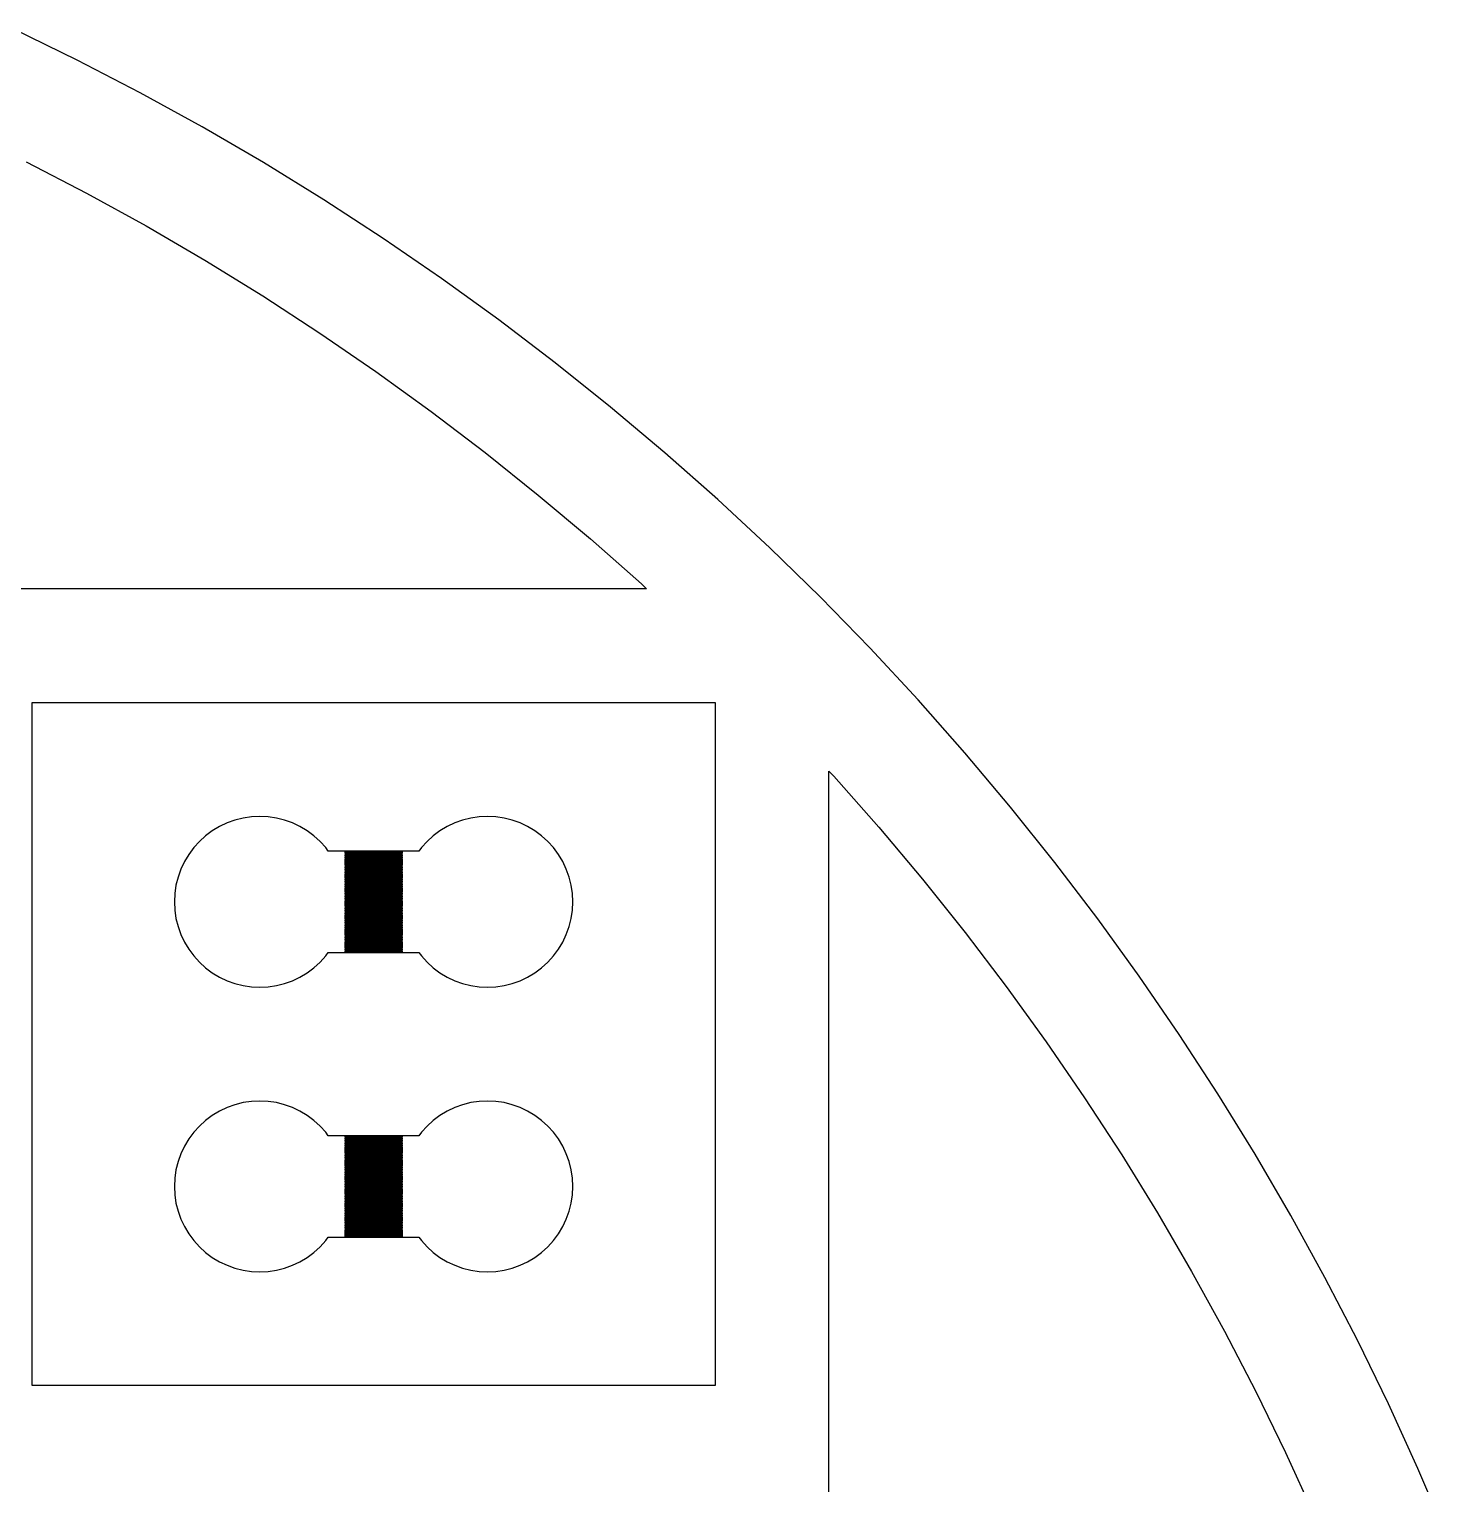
# Model space of a CAD drawing. Extents: x -16 to 86, y -16 to 86.
# Drawn here: x 56.95 to 81.84, y 55.27 to 80.83 of the extents above; entities that cross this region are included whole.
import ezdxf

# ---------------------------------------------------------------- set-up
doc = ezdxf.new("R2010")
doc.units = 0

msp = doc.modelspace()

# ---------------------------------------------------------------- linework, layer by layer
for p, q in [((57.7953, 80.2865), (56.677, 80.8323)), ((58.8998, 79.7134), (57.7953, 80.2865)), ((59.9899, 79.1134), (58.8998, 79.7134)), ((61.065, 78.4868), (59.9899, 79.1134)), ((56.8961, 78.5), (57.957, 77.9496)), ((62.1244, 77.8341), (61.065, 78.4868)), ((57.957, 77.9496), (59.0041, 77.3732)), ((63.1674, 77.1555), (62.1244, 77.8341)), ((59.0041, 77.3732), (60.0368, 76.7714)), ((64.1935, 76.4516), (63.1674, 77.1555)), ((60.0368, 76.7714), (61.0544, 76.1444)), ((65.202, 75.7226), (64.1935, 76.4516)), ((61.0544, 76.1444), (62.0563, 75.4926)), ((66.1922, 74.9692), (65.202, 75.7226)), ((62.0563, 75.4926), (63.0419, 74.8164)), ((67.1637, 74.1916), (66.1922, 74.9692)), ((63.0419, 74.8164), (64.0106, 74.1162)), ((68.1159, 73.3905), (67.1637, 74.1916)), ((64.0106, 74.1162), (64.9618, 73.3925)), ((64.9618, 73.3925), (65.8949, 72.6456)), ((69.048, 72.5662), (68.1159, 73.3905)), ((65.8949, 72.6456), (66.8095, 71.8761)), ((69.9597, 71.7193), (69.048, 72.5662)), ((66.8095, 71.8761), (67.7049, 71.0843)), ((70.8503, 70.8503), (69.9597, 71.7193)), ((67.7049, 71.0843), (67.7957, 71)), ((67.7957, 71), (2.2043, 71)), ((71.7193, 69.9597), (70.8503, 70.8503)), ((72.5662, 69.048), (71.7193, 69.9597)), ((73.3905, 68.1159), (72.5662, 69.048)), ((57, 57), (57, 69)), ((57, 69), (69, 69)), ((69, 69), (69, 57)), ((74.1916, 67.1637), (73.3905, 68.1159)), ((71, 67.7957), (71.0843, 67.7049)), ((71, 2.2043), (71, 67.7957)), ((71.0843, 67.7049), (71.8761, 66.8095)), ((60.7074, 66.9712), (60.5646, 66.9354)), ((60.853, 66.9928), (60.7074, 66.9712)), ((61, 67), (60.853, 66.9928)), ((61.147, 66.9928), (61, 67)), ((61.2926, 66.9712), (61.147, 66.9928)), ((61.4354, 66.9354), (61.2926, 66.9712)), ((64.7074, 66.9712), (64.5646, 66.9354)), ((64.853, 66.9928), (64.7074, 66.9712)), ((65, 67), (64.853, 66.9928)), ((65.147, 66.9928), (65, 67)), ((65.2926, 66.9712), (65.147, 66.9928)), ((65.4354, 66.9354), (65.2926, 66.9712)), ((74.9692, 66.1922), (74.1916, 67.1637)), ((60.1667, 66.7472), (60.0484, 66.6595)), ((60.2929, 66.8229), (60.1667, 66.7472)), ((60.426, 66.8858), (60.2929, 66.8229)), ((60.5646, 66.9354), (60.426, 66.8858)), ((61.574, 66.8858), (61.4354, 66.9354)), ((61.7071, 66.8229), (61.574, 66.8858)), ((61.8334, 66.7472), (61.7071, 66.8229)), ((61.9516, 66.6595), (61.8334, 66.7472)), ((64.1666, 66.7472), (64.0484, 66.6595)), ((64.2929, 66.8229), (64.1666, 66.7472)), ((64.426, 66.8858), (64.2929, 66.8229)), ((64.5646, 66.9354), (64.426, 66.8858)), ((65.574, 66.8858), (65.4354, 66.9354)), ((65.7071, 66.8229), (65.574, 66.8858)), ((65.8333, 66.7472), (65.7071, 66.8229)), ((65.9516, 66.6595), (65.8333, 66.7472)), ((71.8761, 66.8095), (72.6456, 65.8949)), ((59.9393, 66.5607), (59.8405, 66.4516)), ((60.0484, 66.6595), (59.9393, 66.5607)), ((62.0607, 66.5607), (61.9516, 66.6595)), ((62.1595, 66.4516), (62.0607, 66.5607)), ((63.9393, 66.5607), (63.8405, 66.4516)), ((64.0484, 66.6595), (63.9393, 66.5607)), ((66.0607, 66.5607), (65.9516, 66.6595)), ((66.1595, 66.4516), (66.0607, 66.5607)), ((59.6771, 66.2071), (59.6142, 66.074)), ((59.7528, 66.3333), (59.6771, 66.2071)), ((59.8405, 66.4516), (59.7528, 66.3333)), ((62.2052, 66.39), (62.1595, 66.4516)), ((63.7948, 66.39), (62.2052, 66.39)), ((62.5, 66.36), (62.5, 66.38)), ((62.5, 66.38), (63.5, 66.38)), ((63.5, 66.36), (62.5, 66.36)), ((62.5, 66.33), (62.5, 66.35)), ((62.5, 66.35), (63.5, 66.35)), ((63.5, 66.33), (62.5, 66.33)), ((62.5, 66.3), (62.5, 66.32)), ((62.5, 66.32), (63.5, 66.32)), ((63.5, 66.3), (62.5, 66.3)), ((62.5, 66.27), (62.5, 66.29)), ((62.5, 66.29), (63.5, 66.29)), ((63.5, 66.27), (62.5, 66.27)), ((62.5, 66.24), (62.5, 66.26)), ((62.5, 66.26), (63.5, 66.26)), ((63.5, 66.24), (62.5, 66.24)), ((62.5, 66.21), (62.5, 66.23)), ((62.5, 66.23), (63.5, 66.23)), ((63.5, 66.21), (62.5, 66.21)), ((62.5, 66.18), (62.5, 66.2)), ((62.5, 66.2), (63.5, 66.2)), ((63.5, 66.38), (63.5, 66.36)), ((63.5, 66.35), (63.5, 66.33)), ((63.5, 66.32), (63.5, 66.3)), ((63.5, 66.29), (63.5, 66.27)), ((63.5, 66.26), (63.5, 66.24)), ((63.5, 66.23), (63.5, 66.21)), ((63.5, 66.2), (63.5, 66.18)), ((63.8405, 66.4516), (63.7948, 66.39)), ((66.2472, 66.3333), (66.1595, 66.4516)), ((66.3229, 66.2071), (66.2472, 66.3333)), ((66.3858, 66.074), (66.3229, 66.2071)), ((59.6142, 66.074), (59.5646, 65.9354)), ((63.5, 66.18), (62.5, 66.18)), ((62.5, 66.15), (62.5, 66.17)), ((62.5, 66.17), (63.5, 66.17)), ((63.5, 66.15), (62.5, 66.15)), ((62.5, 66.12), (62.5, 66.14)), ((62.5, 66.14), (63.5, 66.14)), ((63.5, 66.12), (62.5, 66.12)), ((62.5, 66.09), (62.5, 66.11)), ((62.5, 66.11), (63.5, 66.11)), ((63.5, 66.09), (62.5, 66.09)), ((62.5, 66.06), (62.5, 66.08)), ((62.5, 66.08), (63.5, 66.08)), ((63.5, 66.06), (62.5, 66.06)), ((62.5, 66.03), (62.5, 66.05)), ((62.5, 66.05), (63.5, 66.05)), ((63.5, 66.03), (62.5, 66.03)), ((62.5, 66), (62.5, 66.02)), ((62.5, 66.02), (63.5, 66.02)), ((63.5, 66), (62.5, 66)), ((62.5, 65.97), (62.5, 65.99)), ((62.5, 65.99), (63.5, 65.99)), ((63.5, 65.97), (62.5, 65.97)), ((62.5, 65.94), (62.5, 65.96)), ((62.5, 65.96), (63.5, 65.96)), ((63.5, 66.17), (63.5, 66.15)), ((63.5, 66.14), (63.5, 66.12)), ((63.5, 66.11), (63.5, 66.09)), ((63.5, 66.08), (63.5, 66.06)), ((63.5, 66.05), (63.5, 66.03)), ((63.5, 66.02), (63.5, 66)), ((63.5, 65.99), (63.5, 65.97)), ((63.5, 65.96), (63.5, 65.94)), ((66.4354, 65.9354), (66.3858, 66.074)), ((75.7226, 65.202), (74.9692, 66.1922)), ((59.5288, 65.7926), (59.5072, 65.647)), ((59.5646, 65.9354), (59.5288, 65.7926)), ((63.5, 65.94), (62.5, 65.94)), ((62.5, 65.91), (62.5, 65.93)), ((62.5, 65.93), (63.5, 65.93)), ((63.5, 65.91), (62.5, 65.91)), ((62.5, 65.88), (62.5, 65.9)), ((62.5, 65.9), (63.5, 65.9)), ((63.5, 65.88), (62.5, 65.88)), ((62.5, 65.85), (62.5, 65.87)), ((62.5, 65.87), (63.5, 65.87)), ((63.5, 65.85), (62.5, 65.85)), ((62.5, 65.82), (62.5, 65.84)), ((62.5, 65.84), (63.5, 65.84)), ((63.5, 65.82), (62.5, 65.82)), ((62.5, 65.79), (62.5, 65.81)), ((62.5, 65.81), (63.5, 65.81)), ((63.5, 65.79), (62.5, 65.79)), ((62.5, 65.76), (62.5, 65.78)), ((62.5, 65.78), (63.5, 65.78)), ((63.5, 65.76), (62.5, 65.76)), ((62.5, 65.73), (62.5, 65.75)), ((62.5, 65.75), (63.5, 65.75)), ((63.5, 65.73), (62.5, 65.73)), ((62.5, 65.7), (62.5, 65.72)), ((62.5, 65.72), (63.5, 65.72)), ((63.5, 65.7), (62.5, 65.7)), ((62.5, 65.67), (62.5, 65.69)), ((62.5, 65.69), (63.5, 65.69)), ((63.5, 65.93), (63.5, 65.91)), ((63.5, 65.9), (63.5, 65.88)), ((63.5, 65.87), (63.5, 65.85)), ((63.5, 65.84), (63.5, 65.82)), ((63.5, 65.81), (63.5, 65.79)), ((63.5, 65.78), (63.5, 65.76)), ((63.5, 65.75), (63.5, 65.73)), ((63.5, 65.72), (63.5, 65.7)), ((63.5, 65.69), (63.5, 65.67)), ((66.4712, 65.7926), (66.4354, 65.9354)), ((66.4928, 65.647), (66.4712, 65.7926)), ((72.6456, 65.8949), (73.3925, 64.9618)), ((59.5072, 65.647), (59.5, 65.5)), ((59.5, 65.5), (59.5072, 65.353)), ((63.5, 65.67), (62.5, 65.67)), ((62.5, 65.64), (62.5, 65.66)), ((62.5, 65.66), (63.5, 65.66)), ((63.5, 65.64), (62.5, 65.64)), ((62.5, 65.61), (62.5, 65.63)), ((62.5, 65.63), (63.5, 65.63)), ((63.5, 65.61), (62.5, 65.61)), ((62.5, 65.58), (62.5, 65.6)), ((62.5, 65.6), (63.5, 65.6)), ((63.5, 65.58), (62.5, 65.58)), ((62.5, 65.55), (62.5, 65.57)), ((62.5, 65.57), (63.5, 65.57)), ((63.5, 65.55), (62.5, 65.55)), ((62.5, 65.52), (62.5, 65.54)), ((62.5, 65.54), (63.5, 65.54)), ((63.5, 65.52), (62.5, 65.52)), ((62.5, 65.49), (62.5, 65.51)), ((62.5, 65.51), (63.5, 65.51)), ((63.5, 65.49), (62.5, 65.49)), ((62.5, 65.46), (62.5, 65.48)), ((62.5, 65.48), (63.5, 65.48)), ((63.5, 65.46), (62.5, 65.46)), ((62.5, 65.43), (62.5, 65.45)), ((62.5, 65.45), (63.5, 65.45)), ((63.5, 65.66), (63.5, 65.64)), ((63.5, 65.63), (63.5, 65.61)), ((63.5, 65.6), (63.5, 65.58)), ((63.5, 65.57), (63.5, 65.55)), ((63.5, 65.54), (63.5, 65.52)), ((63.5, 65.51), (63.5, 65.49)), ((63.5, 65.48), (63.5, 65.46)), ((63.5, 65.45), (63.5, 65.43)), ((66.5, 65.5), (66.4928, 65.647)), ((66.4928, 65.353), (66.5, 65.5)), ((59.5072, 65.353), (59.5288, 65.2074)), ((59.5288, 65.2074), (59.5646, 65.0646)), ((63.5, 65.43), (62.5, 65.43)), ((62.5, 65.4), (62.5, 65.42)), ((62.5, 65.42), (63.5, 65.42)), ((63.5, 65.4), (62.5, 65.4)), ((62.5, 65.37), (62.5, 65.39)), ((62.5, 65.39), (63.5, 65.39)), ((63.5, 65.37), (62.5, 65.37)), ((62.5, 65.34), (62.5, 65.36)), ((62.5, 65.36), (63.5, 65.36)), ((63.5, 65.34), (62.5, 65.34)), ((62.5, 65.31), (62.5, 65.33)), ((62.5, 65.33), (63.5, 65.33)), ((63.5, 65.31), (62.5, 65.31)), ((62.5, 65.28), (62.5, 65.3)), ((62.5, 65.3), (63.5, 65.3)), ((63.5, 65.28), (62.5, 65.28)), ((62.5, 65.25), (62.5, 65.27)), ((62.5, 65.27), (63.5, 65.27)), ((63.5, 65.25), (62.5, 65.25)), ((62.5, 65.22), (62.5, 65.24)), ((62.5, 65.24), (63.5, 65.24)), ((63.5, 65.22), (62.5, 65.22)), ((62.5, 65.19), (62.5, 65.21)), ((62.5, 65.21), (63.5, 65.21)), ((63.5, 65.19), (62.5, 65.19)), ((62.5, 65.16), (62.5, 65.18)), ((62.5, 65.18), (63.5, 65.18)), ((63.5, 65.42), (63.5, 65.4)), ((63.5, 65.39), (63.5, 65.37)), ((63.5, 65.36), (63.5, 65.34)), ((63.5, 65.33), (63.5, 65.31)), ((63.5, 65.3), (63.5, 65.28)), ((63.5, 65.27), (63.5, 65.25)), ((63.5, 65.24), (63.5, 65.22)), ((63.5, 65.21), (63.5, 65.19)), ((63.5, 65.18), (63.5, 65.16)), ((66.4354, 65.0646), (66.4712, 65.2074)), ((66.4712, 65.2074), (66.4928, 65.353)), ((76.4516, 64.1935), (75.7226, 65.202)), ((59.5646, 65.0646), (59.6142, 64.926)), ((59.6142, 64.926), (59.6771, 64.7929)), ((63.5, 65.16), (62.5, 65.16)), ((62.5, 65.13), (62.5, 65.15)), ((62.5, 65.15), (63.5, 65.15)), ((63.5, 65.13), (62.5, 65.13)), ((62.5, 65.1), (62.5, 65.12)), ((62.5, 65.12), (63.5, 65.12)), ((63.5, 65.1), (62.5, 65.1)), ((62.5, 65.07), (62.5, 65.09)), ((62.5, 65.09), (63.5, 65.09)), ((63.5, 65.07), (62.5, 65.07)), ((62.5, 65.04), (62.5, 65.06)), ((62.5, 65.06), (63.5, 65.06)), ((63.5, 65.04), (62.5, 65.04)), ((62.5, 65.01), (62.5, 65.03)), ((62.5, 65.03), (63.5, 65.03)), ((63.5, 65.01), (62.5, 65.01)), ((62.5, 64.98), (62.5, 65)), ((62.5, 65), (63.5, 65)), ((63.5, 64.98), (62.5, 64.98)), ((62.5, 64.95), (62.5, 64.97)), ((62.5, 64.97), (63.5, 64.97)), ((63.5, 64.95), (62.5, 64.95)), ((62.5, 64.92), (62.5, 64.94)), ((62.5, 64.94), (63.5, 64.94)), ((63.5, 65.15), (63.5, 65.13)), ((63.5, 65.12), (63.5, 65.1)), ((63.5, 65.09), (63.5, 65.07)), ((63.5, 65.06), (63.5, 65.04)), ((63.5, 65.03), (63.5, 65.01)), ((63.5, 65), (63.5, 64.98)), ((63.5, 64.97), (63.5, 64.95)), ((63.5, 64.94), (63.5, 64.92)), ((66.3229, 64.7929), (66.3858, 64.926)), ((66.3858, 64.926), (66.4354, 65.0646)), ((73.3925, 64.9618), (74.1162, 64.0106)), ((59.6771, 64.7929), (59.7528, 64.6667)), ((59.7528, 64.6667), (59.8405, 64.5484)), ((63.5, 64.92), (62.5, 64.92)), ((62.5, 64.89), (62.5, 64.91)), ((62.5, 64.91), (63.5, 64.91)), ((63.5, 64.89), (62.5, 64.89)), ((62.5, 64.86), (62.5, 64.88)), ((62.5, 64.88), (63.5, 64.88)), ((63.5, 64.86), (62.5, 64.86)), ((62.5, 64.83), (62.5, 64.85)), ((62.5, 64.85), (63.5, 64.85)), ((63.5, 64.83), (62.5, 64.83)), ((62.5, 64.8), (62.5, 64.82)), ((62.5, 64.82), (63.5, 64.82)), ((63.5, 64.8), (62.5, 64.8)), ((62.5, 64.77), (62.5, 64.79)), ((62.5, 64.79), (63.5, 64.79)), ((63.5, 64.77), (62.5, 64.77)), ((62.5, 64.74), (62.5, 64.76)), ((62.5, 64.76), (63.5, 64.76)), ((63.5, 64.74), (62.5, 64.74)), ((62.5, 64.71), (62.5, 64.73)), ((62.5, 64.73), (63.5, 64.73)), ((63.5, 64.71), (62.5, 64.71)), ((62.5, 64.68), (62.5, 64.7)), ((62.5, 64.7), (63.5, 64.7)), ((63.5, 64.68), (62.5, 64.68)), ((62.5, 64.65), (62.5, 64.67)), ((62.5, 64.67), (63.5, 64.67)), ((63.5, 64.91), (63.5, 64.89)), ((63.5, 64.88), (63.5, 64.86)), ((63.5, 64.85), (63.5, 64.83)), ((63.5, 64.82), (63.5, 64.8)), ((63.5, 64.79), (63.5, 64.77)), ((63.5, 64.76), (63.5, 64.74)), ((63.5, 64.73), (63.5, 64.71)), ((63.5, 64.7), (63.5, 64.68)), ((63.5, 64.67), (63.5, 64.65)), ((66.1595, 64.5484), (66.2472, 64.6667)), ((66.2472, 64.6667), (66.3229, 64.7929)), ((59.8405, 64.5484), (59.9393, 64.4393)), ((59.9393, 64.4393), (60.0484, 64.3405)), ((61.9516, 64.3405), (62.0607, 64.4393)), ((62.0607, 64.4393), (62.1595, 64.5484)), ((62.1595, 64.5484), (62.2052, 64.61)), ((62.2052, 64.61), (63.7948, 64.61)), ((63.5, 64.65), (62.5, 64.65)), ((62.5, 64.62), (62.5, 64.64)), ((62.5, 64.64), (63.5, 64.64)), ((63.5, 64.62), (62.5, 64.62)), ((63.5, 64.64), (63.5, 64.62)), ((63.7948, 64.61), (63.8405, 64.5484)), ((63.8405, 64.5484), (63.9393, 64.4393)), ((63.9393, 64.4393), (64.0484, 64.3405)), ((65.9516, 64.3405), (66.0607, 64.4393)), ((66.0607, 64.4393), (66.1595, 64.5484)), ((60.0484, 64.3405), (60.1667, 64.2528)), ((60.1667, 64.2528), (60.2929, 64.1771)), ((60.2929, 64.1771), (60.426, 64.1142)), ((61.574, 64.1142), (61.7071, 64.1771)), ((61.7071, 64.1771), (61.8334, 64.2528)), ((61.8334, 64.2528), (61.9516, 64.3405)), ((64.0484, 64.3405), (64.1666, 64.2528)), ((64.1666, 64.2528), (64.2929, 64.1771)), ((64.2929, 64.1771), (64.426, 64.1142)), ((65.574, 64.1142), (65.7071, 64.1771)), ((65.7071, 64.1771), (65.8333, 64.2528)), ((65.8333, 64.2528), (65.9516, 64.3405)), ((77.1555, 63.1674), (76.4516, 64.1935)), ((60.426, 64.1142), (60.5646, 64.0646)), ((60.5646, 64.0646), (60.7074, 64.0288)), ((60.7074, 64.0288), (60.853, 64.0072)), ((60.853, 64.0072), (61, 64)), ((61, 64), (61.147, 64.0072)), ((61.147, 64.0072), (61.2926, 64.0288)), ((61.2926, 64.0288), (61.4354, 64.0646)), ((61.4354, 64.0646), (61.574, 64.1142)), ((64.426, 64.1142), (64.5646, 64.0646)), ((64.5646, 64.0646), (64.7074, 64.0288)), ((64.7074, 64.0288), (64.853, 64.0072)), ((64.853, 64.0072), (65, 64)), ((65, 64), (65.147, 64.0072)), ((65.147, 64.0072), (65.2926, 64.0288)), ((65.2926, 64.0288), (65.4354, 64.0646)), ((65.4354, 64.0646), (65.574, 64.1142)), ((74.1162, 64.0106), (74.8164, 63.0419)), ((77.8341, 62.1244), (77.1555, 63.1674)), ((74.8164, 63.0419), (75.4926, 62.0563)), ((78.4868, 61.065), (77.8341, 62.1244)), ((60.426, 61.8858), (60.2929, 61.8229)), ((60.5646, 61.9354), (60.426, 61.8858)), ((60.7074, 61.9712), (60.5646, 61.9354)), ((60.853, 61.9928), (60.7074, 61.9712)), ((61, 62), (60.853, 61.9928)), ((61.147, 61.9928), (61, 62)), ((61.2926, 61.9712), (61.147, 61.9928)), ((61.4354, 61.9354), (61.2926, 61.9712)), ((61.574, 61.8858), (61.4354, 61.9354)), ((61.7071, 61.8229), (61.574, 61.8858)), ((64.426, 61.8858), (64.2929, 61.8229)), ((64.5646, 61.9354), (64.426, 61.8858)), ((64.7074, 61.9712), (64.5646, 61.9354)), ((64.853, 61.9928), (64.7074, 61.9712)), ((65, 62), (64.853, 61.9928)), ((65.147, 61.9928), (65, 62)), ((65.2926, 61.9712), (65.147, 61.9928)), ((65.4354, 61.9354), (65.2926, 61.9712)), ((65.574, 61.8858), (65.4354, 61.9354)), ((65.7071, 61.8229), (65.574, 61.8858)), ((75.4926, 62.0563), (76.1444, 61.0544)), ((60.0484, 61.6595), (59.9393, 61.5607)), ((60.1667, 61.7472), (60.0484, 61.6595)), ((60.2929, 61.8229), (60.1667, 61.7472)), ((61.8334, 61.7472), (61.7071, 61.8229)), ((61.9516, 61.6595), (61.8334, 61.7472)), ((62.0607, 61.5607), (61.9516, 61.6595)), ((64.0484, 61.6595), (63.9393, 61.5607)), ((64.1666, 61.7472), (64.0484, 61.6595)), ((64.2929, 61.8229), (64.1666, 61.7472)), ((65.8333, 61.7472), (65.7071, 61.8229)), ((65.9516, 61.6595), (65.8333, 61.7472)), ((66.0607, 61.5607), (65.9516, 61.6595)), ((59.8405, 61.4516), (59.7528, 61.3333)), ((59.9393, 61.5607), (59.8405, 61.4516)), ((62.1595, 61.4516), (62.0607, 61.5607)), ((62.2052, 61.39), (62.1595, 61.4516)), ((63.7948, 61.39), (62.2052, 61.39)), ((62.5, 61.36), (62.5, 61.38)), ((62.5, 61.38), (63.5, 61.38)), ((63.5, 61.36), (62.5, 61.36)), ((62.5, 61.33), (62.5, 61.35)), ((62.5, 61.35), (63.5, 61.35)), ((63.5, 61.38), (63.5, 61.36)), ((63.5, 61.35), (63.5, 61.33)), ((63.8405, 61.4516), (63.7948, 61.39)), ((63.9393, 61.5607), (63.8405, 61.4516)), ((66.1595, 61.4516), (66.0607, 61.5607)), ((66.2472, 61.3333), (66.1595, 61.4516)), ((59.6771, 61.2071), (59.6142, 61.074)), ((59.7528, 61.3333), (59.6771, 61.2071)), ((63.5, 61.33), (62.5, 61.33)), ((62.5, 61.3), (62.5, 61.32)), ((62.5, 61.32), (63.5, 61.32)), ((63.5, 61.3), (62.5, 61.3)), ((62.5, 61.27), (62.5, 61.29)), ((62.5, 61.29), (63.5, 61.29)), ((63.5, 61.27), (62.5, 61.27)), ((62.5, 61.24), (62.5, 61.26)), ((62.5, 61.26), (63.5, 61.26)), ((63.5, 61.24), (62.5, 61.24)), ((62.5, 61.21), (62.5, 61.23)), ((62.5, 61.23), (63.5, 61.23)), ((63.5, 61.21), (62.5, 61.21)), ((62.5, 61.18), (62.5, 61.2)), ((62.5, 61.2), (63.5, 61.2)), ((63.5, 61.18), (62.5, 61.18)), ((62.5, 61.15), (62.5, 61.17)), ((62.5, 61.17), (63.5, 61.17)), ((63.5, 61.15), (62.5, 61.15)), ((62.5, 61.12), (62.5, 61.14)), ((62.5, 61.14), (63.5, 61.14)), ((63.5, 61.12), (62.5, 61.12)), ((62.5, 61.09), (62.5, 61.11)), ((62.5, 61.11), (63.5, 61.11)), ((63.5, 61.09), (62.5, 61.09)), ((63.5, 61.32), (63.5, 61.3)), ((63.5, 61.29), (63.5, 61.27)), ((63.5, 61.26), (63.5, 61.24)), ((63.5, 61.23), (63.5, 61.21)), ((63.5, 61.2), (63.5, 61.18)), ((63.5, 61.17), (63.5, 61.15)), ((63.5, 61.14), (63.5, 61.12)), ((63.5, 61.11), (63.5, 61.09)), ((66.3229, 61.2071), (66.2472, 61.3333)), ((66.3858, 61.074), (66.3229, 61.2071)), ((59.5646, 60.9354), (59.5288, 60.7926)), ((59.6142, 61.074), (59.5646, 60.9354)), ((62.5, 61.06), (62.5, 61.08)), ((62.5, 61.08), (63.5, 61.08)), ((63.5, 61.06), (62.5, 61.06)), ((62.5, 61.03), (62.5, 61.05)), ((62.5, 61.05), (63.5, 61.05)), ((63.5, 61.03), (62.5, 61.03)), ((62.5, 61), (62.5, 61.02)), ((62.5, 61.02), (63.5, 61.02)), ((63.5, 61), (62.5, 61)), ((62.5, 60.97), (62.5, 60.99)), ((62.5, 60.99), (63.5, 60.99)), ((63.5, 60.97), (62.5, 60.97)), ((62.5, 60.94), (62.5, 60.96)), ((62.5, 60.96), (63.5, 60.96)), ((63.5, 60.94), (62.5, 60.94)), ((62.5, 60.91), (62.5, 60.93)), ((62.5, 60.93), (63.5, 60.93)), ((63.5, 60.91), (62.5, 60.91)), ((62.5, 60.88), (62.5, 60.9)), ((62.5, 60.9), (63.5, 60.9)), ((63.5, 60.88), (62.5, 60.88)), ((62.5, 60.85), (62.5, 60.87)), ((62.5, 60.87), (63.5, 60.87)), ((63.5, 60.85), (62.5, 60.85)), ((62.5, 60.82), (62.5, 60.84)), ((62.5, 60.84), (63.5, 60.84)), ((63.5, 61.08), (63.5, 61.06)), ((63.5, 61.05), (63.5, 61.03)), ((63.5, 61.02), (63.5, 61)), ((63.5, 60.99), (63.5, 60.97)), ((63.5, 60.96), (63.5, 60.94)), ((63.5, 60.93), (63.5, 60.91)), ((63.5, 60.9), (63.5, 60.88)), ((63.5, 60.87), (63.5, 60.85)), ((63.5, 60.84), (63.5, 60.82)), ((66.4354, 60.9354), (66.3858, 61.074)), ((66.4712, 60.7926), (66.4354, 60.9354)), ((76.1444, 61.0544), (76.7714, 60.0368)), ((79.1134, 59.9899), (78.4868, 61.065)), ((59.5072, 60.647), (59.5, 60.5)), ((59.5288, 60.7926), (59.5072, 60.647)), ((63.5, 60.82), (62.5, 60.82)), ((62.5, 60.79), (62.5, 60.81)), ((62.5, 60.81), (63.5, 60.81)), ((63.5, 60.79), (62.5, 60.79)), ((62.5, 60.76), (62.5, 60.78)), ((62.5, 60.78), (63.5, 60.78)), ((63.5, 60.76), (62.5, 60.76)), ((62.5, 60.73), (62.5, 60.75)), ((62.5, 60.75), (63.5, 60.75)), ((63.5, 60.73), (62.5, 60.73)), ((62.5, 60.7), (62.5, 60.72)), ((62.5, 60.72), (63.5, 60.72)), ((63.5, 60.7), (62.5, 60.7)), ((62.5, 60.67), (62.5, 60.69)), ((62.5, 60.69), (63.5, 60.69)), ((63.5, 60.67), (62.5, 60.67)), ((62.5, 60.64), (62.5, 60.66)), ((62.5, 60.66), (63.5, 60.66)), ((63.5, 60.64), (62.5, 60.64)), ((62.5, 60.61), (62.5, 60.63)), ((62.5, 60.63), (63.5, 60.63)), ((63.5, 60.61), (62.5, 60.61)), ((62.5, 60.58), (62.5, 60.6)), ((62.5, 60.6), (63.5, 60.6)), ((63.5, 60.58), (62.5, 60.58)), ((63.5, 60.81), (63.5, 60.79)), ((63.5, 60.78), (63.5, 60.76)), ((63.5, 60.75), (63.5, 60.73)), ((63.5, 60.72), (63.5, 60.7)), ((63.5, 60.69), (63.5, 60.67)), ((63.5, 60.66), (63.5, 60.64)), ((63.5, 60.63), (63.5, 60.61)), ((63.5, 60.6), (63.5, 60.58)), ((66.4928, 60.647), (66.4712, 60.7926)), ((66.5, 60.5), (66.4928, 60.647)), ((59.5, 60.5), (59.5072, 60.353)), ((59.5072, 60.353), (59.5288, 60.2074)), ((62.5, 60.55), (62.5, 60.57)), ((62.5, 60.57), (63.5, 60.57)), ((63.5, 60.55), (62.5, 60.55)), ((62.5, 60.52), (62.5, 60.54)), ((62.5, 60.54), (63.5, 60.54)), ((63.5, 60.52), (62.5, 60.52)), ((62.5, 60.49), (62.5, 60.51)), ((62.5, 60.51), (63.5, 60.51)), ((63.5, 60.49), (62.5, 60.49)), ((62.5, 60.46), (62.5, 60.48)), ((62.5, 60.48), (63.5, 60.48)), ((63.5, 60.46), (62.5, 60.46)), ((62.5, 60.43), (62.5, 60.45)), ((62.5, 60.45), (63.5, 60.45)), ((63.5, 60.43), (62.5, 60.43)), ((62.5, 60.4), (62.5, 60.42)), ((62.5, 60.42), (63.5, 60.42)), ((63.5, 60.4), (62.5, 60.4)), ((62.5, 60.37), (62.5, 60.39)), ((62.5, 60.39), (63.5, 60.39)), ((63.5, 60.37), (62.5, 60.37)), ((62.5, 60.34), (62.5, 60.36)), ((62.5, 60.36), (63.5, 60.36)), ((63.5, 60.34), (62.5, 60.34)), ((62.5, 60.31), (62.5, 60.33)), ((62.5, 60.33), (63.5, 60.33)), ((63.5, 60.57), (63.5, 60.55)), ((63.5, 60.54), (63.5, 60.52)), ((63.5, 60.51), (63.5, 60.49)), ((63.5, 60.48), (63.5, 60.46)), ((63.5, 60.45), (63.5, 60.43)), ((63.5, 60.42), (63.5, 60.4)), ((63.5, 60.39), (63.5, 60.37)), ((63.5, 60.36), (63.5, 60.34)), ((63.5, 60.33), (63.5, 60.31)), ((66.4712, 60.2074), (66.4928, 60.353)), ((66.4928, 60.353), (66.5, 60.5)), ((59.5288, 60.2074), (59.5646, 60.0646)), ((63.5, 60.31), (62.5, 60.31)), ((62.5, 60.28), (62.5, 60.3)), ((62.5, 60.3), (63.5, 60.3)), ((63.5, 60.28), (62.5, 60.28)), ((62.5, 60.25), (62.5, 60.27)), ((62.5, 60.27), (63.5, 60.27)), ((63.5, 60.25), (62.5, 60.25)), ((62.5, 60.22), (62.5, 60.24)), ((62.5, 60.24), (63.5, 60.24)), ((63.5, 60.22), (62.5, 60.22)), ((62.5, 60.19), (62.5, 60.21)), ((62.5, 60.21), (63.5, 60.21)), ((63.5, 60.19), (62.5, 60.19)), ((62.5, 60.16), (62.5, 60.18)), ((62.5, 60.18), (63.5, 60.18)), ((63.5, 60.16), (62.5, 60.16)), ((62.5, 60.13), (62.5, 60.15)), ((62.5, 60.15), (63.5, 60.15)), ((63.5, 60.13), (62.5, 60.13)), ((62.5, 60.1), (62.5, 60.12)), ((62.5, 60.12), (63.5, 60.12)), ((63.5, 60.1), (62.5, 60.1)), ((62.5, 60.07), (62.5, 60.09)), ((62.5, 60.09), (63.5, 60.09)), ((63.5, 60.07), (62.5, 60.07)), ((63.5, 60.3), (63.5, 60.28)), ((63.5, 60.27), (63.5, 60.25)), ((63.5, 60.24), (63.5, 60.22)), ((63.5, 60.21), (63.5, 60.19)), ((63.5, 60.18), (63.5, 60.16)), ((63.5, 60.15), (63.5, 60.13)), ((63.5, 60.12), (63.5, 60.1)), ((63.5, 60.09), (63.5, 60.07)), ((66.4354, 60.0646), (66.4712, 60.2074)), ((59.5646, 60.0646), (59.6142, 59.926)), ((59.6142, 59.926), (59.6771, 59.7929)), ((62.5, 60.04), (62.5, 60.06)), ((62.5, 60.06), (63.5, 60.06)), ((63.5, 60.04), (62.5, 60.04)), ((62.5, 60.01), (62.5, 60.03)), ((62.5, 60.03), (63.5, 60.03)), ((63.5, 60.01), (62.5, 60.01)), ((62.5, 59.98), (62.5, 60)), ((62.5, 60), (63.5, 60)), ((63.5, 59.98), (62.5, 59.98)), ((62.5, 59.95), (62.5, 59.97)), ((62.5, 59.97), (63.5, 59.97)), ((63.5, 59.95), (62.5, 59.95)), ((62.5, 59.92), (62.5, 59.94)), ((62.5, 59.94), (63.5, 59.94)), ((63.5, 59.92), (62.5, 59.92)), ((62.5, 59.89), (62.5, 59.91)), ((62.5, 59.91), (63.5, 59.91)), ((63.5, 59.89), (62.5, 59.89)), ((62.5, 59.86), (62.5, 59.88)), ((62.5, 59.88), (63.5, 59.88)), ((63.5, 59.86), (62.5, 59.86)), ((62.5, 59.83), (62.5, 59.85)), ((62.5, 59.85), (63.5, 59.85)), ((63.5, 59.83), (62.5, 59.83)), ((62.5, 59.8), (62.5, 59.82)), ((62.5, 59.82), (63.5, 59.82)), ((63.5, 60.06), (63.5, 60.04)), ((63.5, 60.03), (63.5, 60.01)), ((63.5, 60), (63.5, 59.98)), ((63.5, 59.97), (63.5, 59.95)), ((63.5, 59.94), (63.5, 59.92)), ((63.5, 59.91), (63.5, 59.89)), ((63.5, 59.88), (63.5, 59.86)), ((63.5, 59.85), (63.5, 59.83)), ((63.5, 59.82), (63.5, 59.8)), ((66.3229, 59.7929), (66.3858, 59.926)), ((66.3858, 59.926), (66.4354, 60.0646)), ((76.7714, 60.0368), (77.3732, 59.0041)), ((79.7134, 58.8998), (79.1134, 59.9899)), ((59.6771, 59.7929), (59.7528, 59.6667)), ((59.7528, 59.6667), (59.8405, 59.5484)), ((62.1595, 59.5484), (62.2052, 59.61)), ((62.2052, 59.61), (63.7948, 59.61)), ((63.5, 59.8), (62.5, 59.8)), ((62.5, 59.77), (62.5, 59.79)), ((62.5, 59.79), (63.5, 59.79)), ((63.5, 59.77), (62.5, 59.77)), ((62.5, 59.74), (62.5, 59.76)), ((62.5, 59.76), (63.5, 59.76)), ((63.5, 59.74), (62.5, 59.74)), ((62.5, 59.71), (62.5, 59.73)), ((62.5, 59.73), (63.5, 59.73)), ((63.5, 59.71), (62.5, 59.71)), ((62.5, 59.68), (62.5, 59.7)), ((62.5, 59.7), (63.5, 59.7)), ((63.5, 59.68), (62.5, 59.68)), ((62.5, 59.65), (62.5, 59.67)), ((62.5, 59.67), (63.5, 59.67)), ((63.5, 59.65), (62.5, 59.65)), ((62.5, 59.62), (62.5, 59.64)), ((62.5, 59.64), (63.5, 59.64)), ((63.5, 59.62), (62.5, 59.62)), ((63.5, 59.79), (63.5, 59.77)), ((63.5, 59.76), (63.5, 59.74)), ((63.5, 59.73), (63.5, 59.71)), ((63.5, 59.7), (63.5, 59.68)), ((63.5, 59.67), (63.5, 59.65)), ((63.5, 59.64), (63.5, 59.62)), ((63.7948, 59.61), (63.8405, 59.5484)), ((66.1595, 59.5484), (66.2472, 59.6667)), ((66.2472, 59.6667), (66.3229, 59.7929)), ((59.8405, 59.5484), (59.9393, 59.4393)), ((59.9393, 59.4393), (60.0484, 59.3405)), ((60.0484, 59.3405), (60.1667, 59.2528)), ((61.8334, 59.2528), (61.9516, 59.3405)), ((61.9516, 59.3405), (62.0607, 59.4393)), ((62.0607, 59.4393), (62.1595, 59.5484)), ((63.8405, 59.5484), (63.9393, 59.4393)), ((63.9393, 59.4393), (64.0484, 59.3405)), ((64.0484, 59.3405), (64.1666, 59.2528)), ((65.8333, 59.2528), (65.9516, 59.3405)), ((65.9516, 59.3405), (66.0607, 59.4393)), ((66.0607, 59.4393), (66.1595, 59.5484)), ((60.1667, 59.2528), (60.2929, 59.1771)), ((60.2929, 59.1771), (60.426, 59.1142)), ((60.426, 59.1142), (60.5646, 59.0646)), ((60.5646, 59.0646), (60.7074, 59.0288)), ((61.2926, 59.0288), (61.4354, 59.0646)), ((61.4354, 59.0646), (61.574, 59.1142)), ((61.574, 59.1142), (61.7071, 59.1771)), ((61.7071, 59.1771), (61.8334, 59.2528)), ((64.1666, 59.2528), (64.2929, 59.1771)), ((64.2929, 59.1771), (64.426, 59.1142)), ((64.426, 59.1142), (64.5646, 59.0646)), ((64.5646, 59.0646), (64.7074, 59.0288)), ((65.2926, 59.0288), (65.4354, 59.0646)), ((65.4354, 59.0646), (65.574, 59.1142)), ((65.574, 59.1142), (65.7071, 59.1771)), ((65.7071, 59.1771), (65.8333, 59.2528)), ((60.7074, 59.0288), (60.853, 59.0072)), ((60.853, 59.0072), (61, 59)), ((61, 59), (61.147, 59.0072)), ((61.147, 59.0072), (61.2926, 59.0288)), ((64.7074, 59.0288), (64.853, 59.0072)), ((64.853, 59.0072), (65, 59)), ((65, 59), (65.147, 59.0072)), ((65.147, 59.0072), (65.2926, 59.0288)), ((77.3732, 59.0041), (77.9496, 57.957)), ((80.2865, 57.7953), (79.7134, 58.8998)), ((77.9496, 57.957), (78.5, 56.8961)), ((80.8323, 56.677), (80.2865, 57.7953)), ((69, 57), (57, 57)), ((78.5, 56.8961), (79.0243, 55.8219)), ((81.3504, 55.5457), (80.8323, 56.677)), ((79.0243, 55.8219), (79.522, 54.7352)), ((81.8407, 54.402), (81.3504, 55.5457))]:
    msp.add_line(p, q)

doc.saveas('drawing.dxf')
